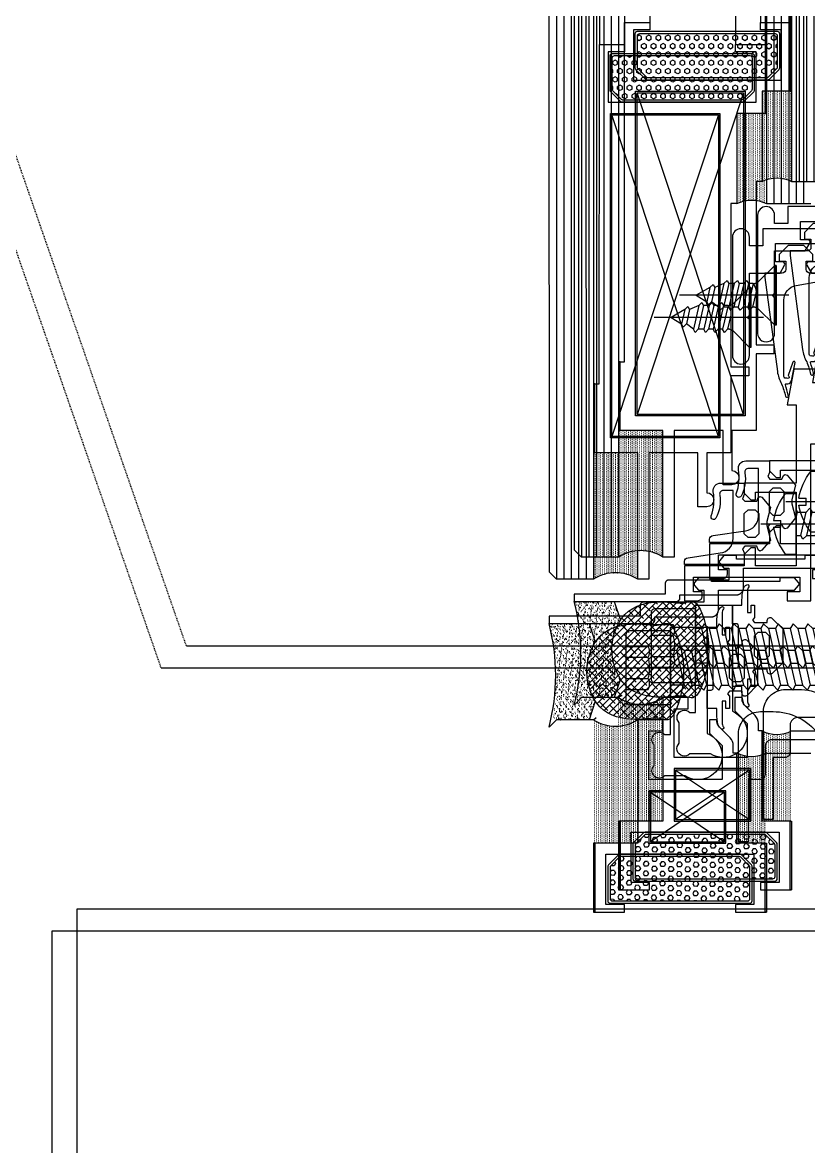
# Model space of a CAD drawing. Header units: inches. Extents: x 4821 to 127877, y 58012 to 433683.
# Drawn here: x 29445.7 to 29552, y 82296.8 to 82448.8 of the extents above; entities that cross this region are included whole.
import ezdxf

# ---------------------------------------------------------------- set-up
doc = ezdxf.new("R2010")
doc.units = ezdxf.units.IN
doc.header["$MEASUREMENT"] = 0
for name, pattern in [('$1$Center', [29.999999, 12, -6, 6, -6]), ('$1$DASHDOT', [25.4, 12.7, -6.35, 0, -6.35]), ('$1$DASHED', [19.05, 12.7, -6.35]), ('$1$DASHED2', [0.375, 0.25, -0.125])]:
    doc.linetypes.add(name, pattern=pattern)
for name, color, linetype in [('$1$A-HAT', 8, 'Continuous'), ('$1$ACC', 2, 'Continuous'), ('$1$BEAM', 2, 'Continuous'), ('A-FURN-FIXD', 10, 'Continuous'), ('A-WAL-CMU', 7, 'Continuous')]:
    doc.layers.add(name, color=color, linetype=linetype)

# ---------------------------------------------------------------- blocks, each defined once
blk = doc.blocks.new('$1$M6x25')
at = {"color": 71}
for p, q in [((0, 5), (-5.5, 5)), ((0, 5), (0, -5)), ((-6, 4.5), (-6, -4.5)), ((0.82, 2.34), (0, 2.34)), ((1.19, 3), (0.82, 2.34)), ((0.82, 2.34), (1.88, -2.34)), ((1.85, 2.34), (1.19, 3)), ((1.85, 2.34), (2.91, -2.34)), ((2.82, 2.34), (1.85, 2.34)), ((3.19, 3), (2.82, 2.34)), ((2.82, 2.34), (3.88, -2.34)), ((3.85, 2.34), (3.19, 3)), ((3.85, 2.34), (4.91, -2.34)), ((4.82, 2.34), (3.85, 2.34)), ((5.19, 3), (4.82, 2.34)), ((4.82, 2.34), (5.88, -2.34)), ((5.85, 2.34), (5.19, 3)), ((5.85, 2.34), (6.91, -2.34)), ((6.82, 2.34), (5.85, 2.34)), ((7.19, 3), (6.82, 2.34)), ((6.82, 2.34), (7.88, -2.34)), ((7.85, 2.34), (7.19, 3)), ((7.85, 2.34), (8.91, -2.34)), ((8.82, 2.34), (7.85, 2.34)), ((9.19, 3), (8.82, 2.34)), ((8.82, 2.34), (9.88, -2.34)), ((9.85, 2.34), (9.19, 3)), ((9.85, 2.34), (10.91, -2.34)), ((10.82, 2.34), (9.85, 2.34)), ((11.19, 3), (10.82, 2.34)), ((10.82, 2.34), (11.88, -2.34)), ((11.85, 2.34), (11.19, 3)), ((11.85, 2.34), (12.91, -2.34)), ((12.82, 2.34), (11.85, 2.34)), ((13.19, 3), (12.82, 2.34)), ((12.82, 2.34), (13.88, -2.34)), ((13.85, 2.34), (13.19, 3)), ((13.85, 2.34), (14.91, -2.34)), ((14.82, 2.34), (13.85, 2.34)), ((15.19, 3), (14.82, 2.34)), ((14.82, 2.34), (15.88, -2.34)), ((15.85, 2.34), (15.19, 3)), ((15.85, 2.34), (16.91, -2.34)), ((16.82, 2.34), (15.85, 2.34)), ((17.19, 3), (16.82, 2.34)), ((16.82, 2.34), (17.88, -2.34)), ((17.85, 2.34), (17.19, 3)), ((17.85, 2.34), (18.91, -2.34)), ((18.82, 2.34), (17.85, 2.34)), ((19.19, 3), (18.82, 2.34)), ((18.82, 2.34), (19.88, -2.34)), ((19.85, 2.34), (19.19, 3)), ((19.85, 2.34), (20.91, -2.34)), ((20.82, 2.34), (19.85, 2.34)), ((21.19, 3), (20.82, 2.34)), ((20.82, 2.34), (21.88, -2.34)), ((21.85, 2.34), (21.19, 3)), ((21.85, 2.34), (22.91, -2.34)), ((22.82, 2.34), (21.85, 2.34)), ((23.19, 3), (22.82, 2.34)), ((22.82, 2.34), (23.88, -2.34)), ((23.85, 2.34), (23.19, 3)), ((23.85, 2.34), (24.91, -2.34)), ((24.82, 2.34), (23.85, 2.34)), ((25, 2.66), (24.82, 2.34)), ((24.82, 2.34), (25, 1.56)), ((25, 2.66), (25, -2.34)), ((1.88, -2.34), (0, -2.34)), ((1.88, -2.34), (2.54, -3)), ((2.54, -3), (2.91, -2.34)), ((2.91, -2.34), (3.88, -2.34)), ((3.88, -2.34), (4.54, -3)), ((4.54, -3), (4.91, -2.34)), ((4.91, -2.34), (5.88, -2.34)), ((5.88, -2.34), (6.54, -3)), ((6.54, -3), (6.91, -2.34)), ((6.91, -2.34), (7.88, -2.34)), ((7.88, -2.34), (8.54, -3)), ((8.54, -3), (8.91, -2.34)), ((8.91, -2.34), (9.88, -2.34)), ((9.88, -2.34), (10.54, -3)), ((10.54, -3), (10.91, -2.34)), ((10.91, -2.34), (11.88, -2.34)), ((11.88, -2.34), (12.54, -3)), ((12.54, -3), (12.91, -2.34)), ((12.91, -2.34), (13.88, -2.34)), ((13.88, -2.34), (14.54, -3)), ((14.54, -3), (14.91, -2.34)), ((14.91, -2.34), (15.88, -2.34)), ((15.88, -2.34), (16.54, -3)), ((16.54, -3), (16.91, -2.34)), ((16.91, -2.34), (17.88, -2.34)), ((17.88, -2.34), (18.54, -3)), ((18.54, -3), (18.91, -2.34)), ((18.91, -2.34), (19.88, -2.34)), ((19.88, -2.34), (20.54, -3)), ((20.54, -3), (20.91, -2.34)), ((20.91, -2.34), (21.88, -2.34)), ((21.88, -2.34), (22.54, -3)), ((22.54, -3), (22.91, -2.34)), ((22.91, -2.34), (23.88, -2.34)), ((23.88, -2.34), (24.54, -3)), ((24.54, -3), (24.91, -2.34)), ((24.91, -2.34), (25, -2.34)), ((0, -5), (-5.5, -5))]:
    blk.add_line(p, q, dxfattribs=at)
at = {"color": 71, "linetype": '$1$DASHED', "ltscale": 100}
for p, q in [((-6, 2.89), (-3, 2.89)), ((-6, 1.44), (-3, 1.44)), ((-6, -1.44), (-3, -1.44)), ((-6, -2.89), (-3, -2.89))]:
    blk.add_line(p, q, dxfattribs=at)
at = {"color": 2, "linetype": '$1$Center', "ltscale": 10}
blk.add_line((-7.77, 0), (26.88, 0), dxfattribs=at)
at = {"color": 71}
for centre, start, end in [((-5.5, 4.5), 90, 180), ((-5.5, -4.5), 180, 270)]:
    blk.add_arc(centre, 0.5, start, end, dxfattribs=at)
at = {"color": 71, "linetype": '$1$DASHED', "ltscale": 100}
for centre, radius, start, end in [((-4.2, 2.17), 1.4, 329.0209, 30.9791), ((-8.11, 0), 5.31, 344.2222, 15.7778), ((-4.2, -2.17), 1.4, 329.0209, 30.9791)]:
    blk.add_arc(centre, radius, start, end, dxfattribs=at)
blk = doc.blocks.new('$1$butile2')
h = blk.add_hatch(color=11)
h.dxf.hatch_style = 1
h.paths.add_polyline_path([(9.3, 0.2), (0, 0.2), (0, 0), (9.3, 0)])
at = {"color": 11}
blk.add_lwpolyline([(9.3, 0.2), (0, 0.2), (0, 0), (9.3, 0)], close=True, dxfattribs=at)
blk = doc.blocks.new('$1$inner silicone')
h = blk.add_hatch()
h.set_pattern_fill('DOTS', scale=4)
h.paths.add_polyline_path([(12.2, 0), (12.2, -0.2), (12.2, -4), (0, -4, 0.23607), (0, 0)])
at = {"color": 7}
blk.add_line((12.2, -0.2), (12.2, 0), dxfattribs=at)
blk.add_arc((-4, -2), 4.47, 333.4347, 26.5653, dxfattribs=at)
blk = doc.blocks.new('$1$outer silicone')
h = blk.add_hatch()
h.set_pattern_fill('DOTS', scale=4)
h.paths.add_polyline_path([(16.7, 0), (16.7, -5.8), (16.7, -6), (0, -6, 0.293351), (0, 0)])
at = {"color": 7}
blk.add_line((16.7, -5.8), (16.7, -6), dxfattribs=at)
blk.add_arc((-4.67, -3), 5.55, 327.3018, 32.6982, dxfattribs=at)
blk = doc.blocks.new('$1$GTSY500502')
at = {"color": 151}
blk.add_lwpolyline([(-1.78, 2.38, -0.668179), (-2.07, 1.7), (-2.35, 1.7), (-2.35, 0), (-2.01, -0.29), (-1.68, 0), (0, 0), (0, -0.49), (-1, -0.49), (-1, -0.99), (1.91, -0.99, 0.15392), (2.48, -0.81, -0.807191), (2.77, -1.07, -0.191853), (2.18, -1.52, -0.072848), (0.68, -1.72), (0, -1.72), (0, -3), (-2.5, -3), (-2.5, -2.5, 0.414214), (-2.8, -2.2), (-8.2, -2.2, 0.414214), (-8.5, -2.5), (-8.5, -3), (-11, -3), (-11, -1.72), (-11.68, -1.72, -0.072848), (-13.18, -1.52, -0.191853), (-13.77, -1.07, -0.807191), (-13.48, -0.81, 0.15392), (-12.91, -0.99), (-10, -0.99), (-10, -0.49), (-11, -0.49), (-11, 0), (-9.32, 0), (-8.99, -0.29), (-8.65, 0), (-8.65, 1.7), (-8.93, 1.7, -0.668179), (-9.22, 2.38), (-7.8, 3.8), (-3.2, 3.8)], format="xyb", close=True, dxfattribs=at)
blk.add_lwpolyline([(-3.64, 0.49), (-4.13, 0), (-6.87, 0), (-7.36, 0.49), (-7.36, 1.47), (-6.87, 1.96), (-4.13, 1.96), (-3.64, 1.47)], close=True, dxfattribs=at)
blk = doc.blocks.new('$1$silicone2')
at = {"ltscale": 0.5}
h = blk.add_hatch(dxfattribs=at)
h.set_pattern_fill('ANSI38', color=21, scale=5.416667, style=0)
h.set_pattern_definition([(45, (28504.06546, 7659.8265), (-0.478770216, 0.478770216), []), (135, (28504.06546, 7659.8265), (-1.43631065, 0.478770216), [1.692708333, -1.015625])])
h.paths.add_polyline_path([(-12.41, 16.77), (-12.72, 16.52), (-12.91, 16.28), (-13.01, 16.04), (-13.03, 15.8), (-13, 15.57), (-12.95, 15.33), (-12.88, 15.09), (-12.82, 14.85), (-12.79, 14.61), (-12.79, 14.35), (-12.8, 14.07), (-12.83, 13.76), (-12.87, 13.43), (-12.9, 13.05), (-12.93, 12.63), (-12.95, 12.15), (-12.95, 11.61), (-12.92, 11.03), (-12.86, 10.41), (-12.75, 9.78), (-12.59, 9.14), (-12.37, 8.52), (-12.07, 7.92), (-11.7, 7.36), (-11.24, 6.85), (-10.71, 6.41), (-10.11, 6.02), (-9.45, 5.7), (-8.75, 5.45), (-8.02, 5.26), (-7.27, 5.15), (-6.5, 5.11), (-5.73, 5.15), (-4.98, 5.26), (-4.25, 5.45), (-3.55, 5.7), (-2.89, 6.02), (-2.29, 6.41), (-1.76, 6.85), (-1.3, 7.36), (-0.93, 7.92), (-0.63, 8.52), (-0.41, 9.14), (-0.25, 9.78), (-0.14, 10.41), (-0.08, 11.03), (-0.05, 11.61), (-0.05, 12.15), (-0.07, 12.63), (-0.1, 13.05), (-0.13, 13.43), (-0.17, 13.76), (-0.2, 14.07), (-0.21, 14.35), (-0.21, 14.61), (-0.18, 14.85), (-0.12, 15.09), (-0.05, 15.33), (0, 15.57), (0.03, 15.8), (0.01, 16.04), (-0.09, 16.28), (-0.28, 16.52), (-0.59, 16.77), (-1.03, 17.02), (-1.59, 17.28), (-2.25, 17.52), (-3, 17.73), (-3.81, 17.92), (-4.68, 18.07), (-5.58, 18.16), (-6.5, 18.19), (-7.42, 18.16), (-8.32, 18.07), (-9.19, 17.92), (-10, 17.73), (-10.75, 17.52), (-11.41, 17.28), (-11.97, 17.02)])
h = blk.add_hatch()
h.set_pattern_fill('AR-SAND', color=11, scale=0.325)
h.set_pattern_definition([(37.5, (28504.06546, 7705.84134), (-0.020472841, 0.626217725), [0, -0.494, 0, -0.5525, 0, -0.528125]), (7.5, (28504.0655, 7705.8413), (0.57517743, 0.917197471), [0, -0.2665, 0, -0.44525, 0, -0.170625]), (327.5, (28503.6657, 7705.84134), (1.012096105, 0.001839192), [0, -0.1625, 0, -0.585, 0, -0.76375]), (317.5, (28503.6657, 7705.8413), (0.976991146, 0.285244559), [0, -0.08125, 0, -0.3835, 0, -0.43875])])
edge = h.paths.add_edge_path()
edge.add_arc((-7.69, -32.01), 32.92, 88.3807, 99.2846)
edge.add_line((-13, 0.48), (-13, 5.42))
edge.add_line((-13, 5.42), (-10.47, 6.26))
edge.add_line((-10.47, 6.26), (-10.11, 6.02))
edge.add_line((-10.11, 6.02), (-9.45, 5.7))
edge.add_line((-9.45, 5.7), (-8.75, 5.45))
edge.add_line((-8.75, 5.45), (-8.02, 5.26))
edge.add_line((-8.02, 5.26), (-7.27, 5.15))
edge.add_line((-7.27, 5.15), (-6.5, 5.11))
edge.add_line((-6.5, 5.11), (-5.73, 5.15))
edge.add_line((-5.73, 5.15), (-4.98, 5.26))
edge.add_line((-4.98, 5.26), (-4.25, 5.45))
edge.add_line((-4.25, 5.45), (-3.55, 5.7))
edge.add_line((-3.55, 5.7), (-2.89, 6.02))
edge.add_line((-2.89, 6.02), (-2.53, 6.26))
edge.add_line((-2.53, 6.26), (0, 5.42))
edge.add_line((0, 5.42), (0, 0))
edge.add_arc((-6.5, -23.05), 23.95, 74.2533, 90.6193)
at = {"color": 21, "ltscale": 0.5}
blk.add_lwpolyline([(-12.41, 16.77), (-12.72, 16.52), (-12.91, 16.28), (-13.01, 16.04), (-13.03, 15.8), (-13, 15.57), (-12.95, 15.33), (-12.88, 15.09), (-12.82, 14.85), (-12.79, 14.61), (-12.79, 14.35), (-12.8, 14.07), (-12.83, 13.76), (-12.87, 13.43), (-12.9, 13.05), (-12.93, 12.63), (-12.95, 12.15), (-12.95, 11.61), (-12.92, 11.03), (-12.86, 10.41), (-12.75, 9.78), (-12.59, 9.14), (-12.37, 8.52), (-12.07, 7.92), (-11.7, 7.36), (-11.24, 6.85), (-10.71, 6.41), (-10.11, 6.02), (-9.45, 5.7), (-8.75, 5.45), (-8.02, 5.26), (-7.27, 5.15), (-6.5, 5.11), (-5.73, 5.15), (-4.98, 5.26), (-4.25, 5.45), (-3.55, 5.7), (-2.89, 6.02), (-2.29, 6.41), (-1.76, 6.85), (-1.3, 7.36), (-0.93, 7.92), (-0.63, 8.52), (-0.41, 9.14), (-0.25, 9.78), (-0.14, 10.41), (-0.08, 11.03), (-0.05, 11.61), (-0.05, 12.15), (-0.07, 12.63), (-0.1, 13.05), (-0.13, 13.43), (-0.17, 13.76), (-0.2, 14.07), (-0.21, 14.35), (-0.21, 14.61), (-0.18, 14.85), (-0.12, 15.09), (-0.05, 15.33), (0, 15.57), (0.03, 15.8), (0.01, 16.04), (-0.09, 16.28), (-0.28, 16.52), (-0.59, 16.77), (-1.03, 17.02), (-1.59, 17.28), (-2.25, 17.52), (-3, 17.73), (-3.81, 17.92), (-4.68, 18.07), (-5.58, 18.16), (-6.5, 18.19), (-7.42, 18.16), (-8.32, 18.07), (-9.19, 17.92), (-10, 17.73), (-10.75, 17.52), (-11.41, 17.28), (-11.97, 17.02)], close=True, dxfattribs=at)
blk.add_lwpolyline([(-10.47, 6.26), (-13, 5.42), (-13, 1), (-14, 0, -0.12901), (0, 0), (0, 5.42), (-2.53, 6.26)], format="xyb", dxfattribs=at)
blk = doc.blocks.new('$1$Flat head screw 4.2x9mm')
at = {"color": 2}
blk.add_line((0, 1.7), (0, -13.07), dxfattribs=at)
at = {"color": 71}
for p, q in [((-4.05, 0), (-4.05, -0.19)), ((4.05, 0), (-4.05, 0)), ((4.05, 0), (4.05, -0.19)), ((4.05, -0.19), (-4.05, -0.19)), ((-4.05, -0.19), (-1.78, -2.47)), ((4.05, -0.19), (1.78, -2.47)), ((0.29, -2.74), (-1.6, -3.17)), ((-1.6, -2.89), (-1.6, -3.17)), ((1.6, -3.1), (1.19, -2.88)), ((1.6, -3.1), (1.6, -2.89)), ((-1.6, -3.17), (-2.02, -3.59)), ((-2.02, -3.59), (-1.6, -3.83)), ((-1.6, -4.45), (-2.02, -4.87)), ((1.6, -3.1), (-1.6, -3.83)), ((1.6, -3.73), (-1.6, -4.45)), ((-1.6, -3.83), (-1.6, -4.45)), ((1.6, -4.38), (-1.6, -5.11)), ((1.6, -3.1), (1.6, -3.73)), ((2.02, -3.96), (1.6, -3.73)), ((1.6, -4.38), (2.02, -3.96)), ((1.6, -4.38), (1.6, -5.01)), ((-2.02, -4.87), (-1.6, -5.11)), ((-1.6, -5.73), (-2.02, -6.15)), ((1.6, -5.01), (-1.6, -5.73)), ((-1.6, -5.11), (-1.6, -5.73)), ((1.6, -5.66), (-1.6, -6.39)), ((2.02, -5.24), (1.6, -5.01)), ((1.6, -5.66), (2.02, -5.24)), ((1.6, -5.66), (1.6, -6.4)), ((-2.02, -6.15), (-1.6, -6.39)), ((-1.6, -7.12), (-2.02, -7.55)), ((-2.02, -7.55), (-1.6, -7.78)), ((-1.6, -6.39), (-1.6, -7.12)), ((1.6, -6.4), (-1.6, -7.12)), ((1.6, -7.05), (-1.6, -7.78)), ((1.6, -7.05), (1.06, -8.29)), ((2.02, -6.63), (1.6, -6.4)), ((1.6, -7.05), (2.02, -6.63)), ((-1.6, -7.78), (-0.88, -8.73)), ((-0.88, -8.73), (-1.3, -9.15)), ((1.06, -8.29), (-0.88, -8.73)), ((1.06, -8.95), (-0.88, -9.38)), ((1.06, -8.95), (0, -10.79)), ((1.48, -8.52), (1.06, -8.29)), ((1.06, -8.95), (1.48, -8.52)), ((-1.3, -9.15), (-0.88, -9.38)), ((0, -10.79), (-0.88, -9.38))]:
    blk.add_line(p, q, dxfattribs=at)
for centre, radius, start, end in [((-2.2, -2.89), 0.6, 0, 45), ((0.57, -3.99), 1.28, 60.7936, 102.7393), ((2.2, -2.89), 0.6, 135, 180)]:
    blk.add_arc(centre, radius, start, end, dxfattribs=at)
blk = doc.blocks.new('$1$latsg')
at = {"color": 16}
blk.add_line((0, -4.63), (0, -4.63), dxfattribs=at)
at = {"color": 151}
blk.add_lwpolyline([(0, -2.33, -0.414214), (-0.5, -2.83), (-1.6, -2.83), (-1.6, -2.05, 0.414214), (-1.7, -1.95), (-2.49, -1.95), (-3.73, -3.14), (-3.73, -5.28), (-2.49, -6.47), (-1.7, -6.47, 0.414214), (-1.6, -6.37), (-1.6, -5.59), (-0.5, -5.59, -0.414214), (0, -6.09), (0, -8.42), (0.49, -8.42, 0.033024), (0.62, -8.41), (13.31, -6.73, 0.089231), (14.99, -6.16, -0.031349), (16.66, -5.63, 1.042186), (16.52, -5.25, 0.003956), (15.1, -5.64, -0.540004), (14.96, -5.55), (14.96, -5.32, 0.357511), (14.56, -4.83), (12.11, -4.34, 0.933108), (12.03, -4.63), (13.86, -5.26, -1.216572), (14.2, -5.46, -0.554991), (13.97, -5.84), (3.65, -5.84, -0.36397), (1.68, -4.19), (1.02, -0.41, 0.36397), (0.52, 0), (0, 0)], format="xyb", close=True, dxfattribs=at)
blk = doc.blocks.new('$1$RHS4.2x32')
at = {"layer": 'A-FURN-FIXD'}
for p, q in [((1.42, 4.1), (0, 4.1)), ((0, -4.1), (0, 4.1)), ((-29.98, 1.61), (-30.26, 1.09)), ((-29.45, 1.09), (-29.98, 1.61)), ((-28.23, 1.58), (-29.45, 1.09)), ((-27.85, 2.1), (-28.13, 1.58)), ((-27.42, -1.58), (-28.13, 1.58)), ((-27.33, 1.58), (-27.85, 2.1)), ((-26.14, 1.58), (-27.33, 1.58)), ((-26.61, -1.58), (-27.33, 1.58)), ((-25.85, 2.1), (-26.14, 1.58)), ((-25.42, -1.58), (-26.14, 1.58)), ((-25.33, 1.58), (-25.85, 2.1)), ((-24.61, -1.58), (-25.33, 1.58)), ((-24.14, 1.58), (-25.33, 1.58)), ((-23.85, 2.1), (-24.14, 1.58)), ((-23.43, -1.58), (-24.14, 1.58)), ((-23.33, 1.58), (-23.85, 2.1)), ((-22.62, -1.58), (-23.33, 1.58)), ((-22.14, 1.58), (-23.33, 1.58)), ((-21.86, 2.1), (-22.14, 1.58)), ((-21.43, -1.58), (-22.14, 1.58)), ((-21.33, 1.58), (-21.86, 2.1)), ((-20.62, -1.58), (-21.33, 1.58)), ((-20.15, 1.58), (-21.33, 1.58)), ((-19.86, 2.1), (-20.15, 1.58)), ((-19.43, -1.58), (-20.15, 1.58)), ((-19.86, 2.1), (-19.34, 1.58)), ((-18.62, -1.58), (-19.34, 1.58)), ((-18.15, 1.58), (-19.34, 1.58)), ((-17.86, 2.1), (-18.15, 1.58)), ((-17.43, -1.58), (-18.15, 1.58)), ((-17.34, 1.58), (-17.86, 2.1)), ((-16.63, -1.58), (-17.34, 1.58)), ((-16.15, 1.58), (-17.34, 1.58)), ((-15.86, 2.1), (-16.15, 1.58)), ((-15.44, -1.58), (-16.15, 1.58)), ((-15.34, 1.58), (-15.86, 2.1)), ((-14.63, -1.58), (-15.34, 1.58)), ((-14.15, 1.58), (-15.34, 1.58)), ((-13.87, 2.1), (-14.15, 1.58)), ((-13.44, -1.58), (-14.15, 1.58)), ((-13.44, -1.58), (-14.15, 1.58)), ((-13.34, 1.58), (-13.87, 2.1)), ((-12.63, -1.58), (-13.34, 1.58)), ((-12.16, 1.58), (-13.34, 1.58)), ((-11.87, 2.1), (-12.16, 1.58)), ((-11.44, -1.58), (-12.16, 1.58)), ((-11.35, 1.58), (-11.87, 2.1)), ((-10.63, -1.58), (-11.35, 1.58)), ((-10.16, 1.58), (-11.35, 1.58)), ((-9.87, 2.1), (-10.16, 1.58)), ((-9.45, -1.58), (-10.16, 1.58)), ((-9.35, 1.58), (-9.87, 2.1)), ((-8.64, -1.58), (-9.35, 1.58)), ((-8.16, 1.58), (-9.35, 1.58)), ((-7.88, 2.1), (-8.16, 1.58)), ((-7.45, -1.58), (-8.16, 1.58)), ((-7.35, 1.58), (-7.88, 2.1)), ((-6.64, -1.58), (-7.35, 1.58)), ((-6.17, 1.58), (-7.35, 1.58)), ((-5.88, 2.1), (-6.17, 1.58)), ((-5.45, -1.58), (-6.17, 1.58)), ((-5.36, 1.58), (-5.88, 2.1)), ((-4.64, -1.58), (-5.36, 1.58)), ((-4.17, 1.58), (-5.36, 1.58)), ((-3.88, 2.1), (-4.17, 1.58)), ((-3.45, -1.58), (-4.17, 1.58)), ((-3.45, -1.58), (-4.17, 1.58)), ((-3.36, 1.58), (-3.88, 2.1)), ((-2.64, -1.58), (-3.36, 1.58)), ((-2.17, 1.58), (-3.36, 1.58)), ((-1.88, 2.1), (-2.17, 1.58)), ((-1.46, -1.58), (-2.17, 1.58)), ((-1.36, 1.58), (-1.88, 2.1)), ((-0.65, -1.58), (-1.36, 1.58)), ((-0.17, 1.58), (-1.36, 1.58)), ((0, 1.89), (-0.17, 1.58)), ((0, 0.81), (-0.17, 1.58)), ((-32, 0), (-30.26, 1.09)), ((-29.72, -1.3), (-32, 0)), ((-29.72, -1.3), (-30.26, 1.09)), ((-28.91, -1.3), (-29.45, 1.09)), ((3.05, 0.46), (2.04, 0.46)), ((2.04, -0.46), (2.04, 0.46)), ((-29.72, -1.3), (-29.2, -1.82)), ((-29.2, -1.82), (-28.91, -1.3)), ((-27.42, -1.58), (-28.91, -1.3)), ((3.05, -0.46), (2.04, -0.46)), ((-27.42, -1.58), (-26.9, -2.1)), ((-26.9, -2.1), (-26.61, -1.58)), ((-25.42, -1.58), (-26.61, -1.58)), ((-25.42, -1.58), (-24.9, -2.1)), ((-24.9, -2.1), (-24.61, -1.58)), ((-23.43, -1.58), (-24.61, -1.58)), ((-23.43, -1.58), (-22.9, -2.1)), ((-22.9, -2.1), (-22.62, -1.58)), ((-21.43, -1.58), (-22.62, -1.58)), ((-21.43, -1.58), (-20.91, -2.1)), ((-20.91, -2.1), (-20.62, -1.58)), ((-19.43, -1.58), (-20.62, -1.58)), ((-19.43, -1.58), (-18.91, -2.1)), ((-18.91, -2.1), (-18.62, -1.58)), ((-17.43, -1.58), (-18.62, -1.58)), ((-17.43, -1.58), (-16.91, -2.1)), ((-16.91, -2.1), (-16.63, -1.58)), ((-15.44, -1.58), (-16.63, -1.58)), ((-15.44, -1.58), (-14.91, -2.1)), ((-14.91, -2.1), (-14.63, -1.58)), ((-13.44, -1.58), (-14.63, -1.58)), ((-13.44, -1.58), (-12.92, -2.1)), ((-12.92, -2.1), (-12.63, -1.58)), ((-11.44, -1.58), (-12.63, -1.58)), ((-11.44, -1.58), (-10.92, -2.1)), ((-10.92, -2.1), (-10.63, -1.58)), ((-9.45, -1.58), (-10.63, -1.58)), ((-9.45, -1.58), (-8.92, -2.1)), ((-8.92, -2.1), (-8.64, -1.58)), ((-7.45, -1.58), (-8.64, -1.58)), ((-7.45, -1.58), (-6.93, -2.1)), ((-6.93, -2.1), (-6.64, -1.58)), ((-5.45, -1.58), (-6.64, -1.58)), ((-5.45, -1.58), (-4.93, -2.1)), ((-4.93, -2.1), (-4.64, -1.58)), ((-3.45, -1.58), (-4.64, -1.58)), ((-3.45, -1.58), (-2.93, -2.1)), ((-2.93, -2.1), (-2.64, -1.58)), ((-1.46, -1.58), (-2.64, -1.58)), ((-1.46, -1.58), (-0.93, -2.1)), ((-0.93, -2.1), (-0.65, -1.58)), ((0, -1.58), (-0.65, -1.58)), ((1.42, -4.1), (0, -4.1))]:
    blk.add_line(p, q, dxfattribs=at)
at = {"layer": 'A-FURN-FIXD', "linetype": '$1$DASHDOT'}
blk.add_line((4.78, 0), (-34, 0), dxfattribs=at)
at = {"layer": 'A-FURN-FIXD'}
for centre, start, end in [((-5.01, -0.91), 9.6294, 37.9057), ((-5.01, 0.91), 322.0943, 350.3706)]:
    blk.add_arc(centre, 8.15, start, end, dxfattribs=at)
blk = doc.blocks.new('FIRST SLAB EDGE')
at = {"extrusion": (-5.69003e-07, 1.56101e-06, 1)}
h = blk.add_hatch(dxfattribs=at)
h.set_pattern_fill('HEX', color=140, scale=3, angle=89.9998)
h.set_pattern_definition([(89.99978104, (645689.60676, -1331315.18946), (-0.64951905283, 2.4822e-06), [0.375, -0.75]), (209.99978104, (645689.60676, -1331315.18946), (0.3247573768, -0.5625012411), [0.375, -0.75]), (149.99978104, (645689.60676, -1331314.81446), (-0.32476167605, -0.5624987589), [0.375, -0.75])])
edge = h.paths.add_edge_path()
edge.add_line((1142612.35, -1728395.35), (1142612.34, -1728399.6))
edge.add_arc((1142612.04, -1728399.6), 0.3, 1034.9998, 1079.9998, ccw=False)
edge.add_line((1142612.26, -1728399.81), (1142611.11, -1728400.96))
edge.add_arc((1142610.9, -1728400.75), 0.3, 989.9998, 1034.9998, ccw=False)
edge.add_line((1142610.9, -1728401.05), (1142594.89, -1728401.05))
edge.add_arc((1142594.89, -1728400.75), 0.3, 944.9998, 989.9998, ccw=False)
edge.add_line((1142594.68, -1728400.96), (1142593.53, -1728399.81))
edge.add_arc((1142593.74, -1728399.6), 0.3, 899.9998, 944.9998, ccw=False)
edge.add_line((1142593.44, -1728399.6), (1142593.45, -1728395.35))
edge.add_arc((1142593.75, -1728395.35), 0.3, 809.9998, 899.9998, ccw=False)
edge.add_line((1142593.75, -1728395.05), (1142612.05, -1728395.05))
edge.add_arc((1142612.05, -1728395.35), 0.3, 1079.9998, 1169.9998, ccw=False)
h = blk.add_hatch(dxfattribs=at)
h.set_pattern_fill('DOTS', scale=4, angle=89.9998)
h.set_pattern_definition([(89.99978104, (643348.45462, -1337671.06362), (-0.2499995223, 0.12500095539), [0, -0.25])])
h.paths.add_polyline_path([(1142596.89, -1728448.75), (1142596.89, -1728465.85, 0.293351), (1142590.89, -1728465.85), (1142590.89, -1728448.75), (1142591.09, -1728448.75)])
h = blk.add_hatch(dxfattribs=at)
h.set_pattern_fill('HEX', color=140, scale=3, angle=179.0162)
h.set_pattern_definition([(179.01620899, (635272.17644, -1336634.0815), (-0.011151949, -0.6494233088), [0.375, -0.75]), (299.01620899, (635272.17644, -1336634.0815), (0.56799305774, 0.3150537833), [0.375, -0.75]), (239.01620899, (635271.8015, -1336634.07505), (0.55684110875, -0.3343695255), [0.375, -0.75])])
edge = h.paths.add_edge_path()
edge.add_line((1142612.04, -1728509.05), (1142612.04, -1728504.8))
edge.add_arc((1142611.74, -1728504.8), 0.3, 359.9998, 404.9998)
edge.add_line((1142611.96, -1728504.59), (1142610.81, -1728503.44))
edge.add_arc((1142610.6, -1728503.65), 0.3, 404.9998, 449.9998)
edge.add_line((1142610.6, -1728503.35), (1142594.59, -1728503.35))
edge.add_arc((1142594.59, -1728503.65), 0.3, 449.9998, 494.9998)
edge.add_line((1142594.38, -1728503.44), (1142593.23, -1728504.59))
edge.add_arc((1142593.44, -1728504.8), 0.3, 494.9998, 539.9998)
edge.add_line((1142593.14, -1728504.8), (1142593.14, -1728509.05))
edge.add_arc((1142593.44, -1728509.05), 0.3, 539.9998, 629.9998)
edge.add_line((1142593.44, -1728509.35), (1142611.74, -1728509.35))
edge.add_arc((1142611.74, -1728509.05), 0.3, 269.9998, 359.9998)
at = {"layer": '$1$A-HAT', "linetype": '$1$DASHED2', "ltscale": 0.5, "extrusion": (-5.69003e-07, 1.56101e-06, 1), "elevation": -3.68}
blk.add_lwpolyline([(1142532.46, -1728477.85), (1142367.25, -1728002.24), (1142532.42, -1727670.55)], dxfattribs=at)
at = {"layer": '$1$ACC', "color": 101, "extrusion": (-5.69003e-07, 1.56101e-06, 1), "elevation": -3.35}
for points in [[(1142612.34, -1728394.75, -0.414214), (1142612.64, -1728395.05), (1142612.64, -1728399.72, -0.198912), (1142612.56, -1728399.94), (1142611.23, -1728401.26, -0.198912), (1142611.02, -1728401.35), (1142594.77, -1728401.35, -0.198912), (1142594.56, -1728401.26), (1142593.23, -1728399.94, -0.198912), (1142593.14, -1728399.72), (1142593.14, -1728395.05, -0.414214), (1142593.44, -1728394.75)], [(1142612.34, -1728395.35), (1142612.34, -1728399.6, -0.198912), (1142612.26, -1728399.81), (1142611.11, -1728400.96, -0.198912), (1142610.9, -1728401.05), (1142594.89, -1728401.05, -0.198912), (1142594.68, -1728400.96), (1142593.53, -1728399.81, -0.198912), (1142593.44, -1728399.6), (1142593.44, -1728395.35, -0.414214), (1142593.75, -1728395.05), (1142612.05, -1728395.05, -0.414214)], [(1142612.04, -1728509.65, 0.414214), (1142612.34, -1728509.35), (1142612.34, -1728504.67, 0.198912), (1142612.26, -1728504.46), (1142610.93, -1728503.14, 0.198912), (1142610.72, -1728503.05), (1142594.47, -1728503.05, 0.198912), (1142594.26, -1728503.14), (1142592.93, -1728504.46, 0.198912), (1142592.84, -1728504.67), (1142592.84, -1728509.35, 0.414214), (1142593.14, -1728509.65)], [(1142612.04, -1728509.05), (1142612.04, -1728504.8, 0.198912), (1142611.96, -1728504.59), (1142610.81, -1728503.44, 0.198912), (1142610.6, -1728503.35), (1142594.59, -1728503.35, 0.198912), (1142594.38, -1728503.44), (1142593.23, -1728504.59, 0.198912), (1142593.14, -1728504.8), (1142593.14, -1728509.05, 0.414214), (1142593.44, -1728509.35), (1142611.74, -1728509.35, 0.414214)]]:
    blk.add_lwpolyline(points, format="xyb", close=True, dxfattribs=at)
at = {"color": 165, "linetype": 'Continuous', "extrusion": (-5.69003e-07, 1.56101e-06, 1)}
for p, q in [((1142584.85, -1727683.55, 0), (1142584.89, -1728464.85, 0)), ((1142585.85, -1727682.55, 0), (1142585.89, -1728465.85, 0)), ((1142586.85, -1727682.55, 0), (1142586.89, -1728465.85, 0)), ((1142587.85, -1727682.55, 0), (1142587.89, -1728465.85, 0)), ((1142588.85, -1727682.55, 0), (1142588.89, -1728465.85, 0)), ((1142589.85, -1727682.55, 0), (1142589.89, -1728465.85, 0)), ((1142590.85, -1727682.55, 0), (1142590.89, -1728465.85, 0)), ((1142614.25, -1727733.35, 0), (1142614.29, -1728415.05, 0)), ((1142615.25, -1727733.35, 0), (1142615.29, -1728415.05, 0)), ((1142616.25, -1727733.35, 0), (1142616.29, -1728415.05, 0)), ((1142617.25, -1727733.35, 0), (1142617.29, -1728415.05, 0)), ((1142618.25, -1727733.35, 0), (1142618.29, -1728415.05, 0)), ((1142619.25, -1727733.35, 0), (1142619.29, -1728415.05, 0)), ((1142614.29, -1728415.05, 0), (1142620.29, -1728415.05, 0)), ((1142585.89, -1728465.85, 0), (1142584.89, -1728464.85, 0)), ((1142590.89, -1728465.85, 0), (1142585.89, -1728465.85, 0)), ((1142585.89, -1728484.85, 0), (1142584.89, -1728485.85, 0)), ((1142590.89, -1728484.85, 0), (1142585.89, -1728484.85, 0)), ((1142590.89, -1728484.85, 0), (1142585.89, -1728484.85, 0)), ((1142614.29, -1728489.35, 0), (1142620.29, -1728489.35, 0))]:
    blk.add_line(p, q, dxfattribs=at)
at = {"color": 31, "extrusion": (-5.69003e-07, 1.56101e-06, 1)}
for p, q in [((1142591.65, -1727754.85, 0), (1142591.7, -1728393.55, 0)), ((1142595.05, -1727754.85, 0), (1142595.1, -1728393.55, 0)), ((1142610.05, -1727754.85, 0), (1142610.1, -1728393.55, 0)), ((1142614.05, -1727754.85, 0), (1142614.09, -1728393.55, 0))]:
    blk.add_line(p, q, dxfattribs=at)
at = {"color": 16, "linetype": 'Continuous', "extrusion": (-5.69003e-07, 1.56101e-06, 1)}
for p, q in [((1142614.29, -1728393.55, 0), (1142614.29, -1728402.85, 0)), ((1142614.09, -1728510.85, 0), (1142614.29, -1728510.85, 0))]:
    blk.add_line(p, q, dxfattribs=at)
at = {"color": 52, "extrusion": (-5.69003e-07, 1.56101e-06, 1)}
for p, q in [((1142607.79, -1728403.05, 0), (1142593.39, -1728446.55, 0)), ((1142607.79, -1728446.55, 0), (1142593.39, -1728403.05, 0)), ((1142608.59, -1728494.65, 0), (1142598.59, -1728501.35, 0)), ((1142598.59, -1728494.65, 0), (1142608.59, -1728501.35, 0))]:
    blk.add_line(p, q, dxfattribs=at)
at = {"color": 81, "linetype": '$1$Center', "ltscale": 25, "extrusion": (-5.69003e-07, 1.56101e-06, 1)}
blk.add_line((1142532.46, -1728477.85, 0), (1142786.76, -1728477.85, 0), dxfattribs=at)
at = {"color": 7, "extrusion": (-5.69003e-07, 1.56101e-06, 1)}
blk.add_line((1142590.89, -1728484.85, 0), (1142591.25, -1728484.53, 0), dxfattribs=at)
blk.add_line((1142590.89, -1728484.85, 0), (1142591.25, -1728484.53, 0), dxfattribs=at)
at = {"color": 16, "linetype": 'Continuous', "extrusion": (-5.69003e-07, 1.56101e-06, 1), "elevation": -3.35}
blk.add_lwpolyline([(1142614.09, -1728402.85), (1142610.29, -1728402.85), (1142610.29, -1728415.05), (1142609.49, -1728415.05), (1142609.49, -1728437.15), (1142611.89, -1728437.15), (1142611.89, -1728438.35), (1142609.49, -1728438.35), (1142609.49, -1728448.75), (1142606.22, -1728448.75), (1142606.22, -1728454.16, -1), (1142606.22, -1728456.06), (1142605.02, -1728456.06), (1142605.02, -1728448.75), (1142598.39, -1728448.75), (1142598.39, -1728465.85), (1142596.89, -1728465.85), (1142596.89, -1728448.75), (1142591.09, -1728448.75), (1142591.09, -1728439.45), (1142591.69, -1728439.45), (1142591.7, -1728393.55), (1142595.1, -1728393.55), (1142595.1, -1728394.55), (1142592.89, -1728394.55), (1142592.89, -1728401.35), (1142612.89, -1728401.35), (1142612.89, -1728394.55), (1142610.1, -1728394.55), (1142610.1, -1728393.55), (1142614.09, -1728393.55)], format="xyb", dxfattribs=at)
at = {"color": 16, "extrusion": (-5.69003e-07, 1.56101e-06, 1), "elevation": -3.35}
blk.add_lwpolyline([(1142609.69, -1728435.6, 1), (1142611.99, -1728435.6), (1142611.99, -1728430.75), (1142611.69, -1728430.45), (1142611.99, -1728430.15), (1142611.99, -1728424.45), (1142616.13, -1728424.45), (1142616.74, -1728423.4, 0.57735), (1142616.48, -1728422.95), (1142615.49, -1728422.95), (1142615.49, -1728420.45), (1142620.99, -1728420.45), (1142620.99, -1728422.95), (1142620.01, -1728422.95, 0.57735), (1142619.75, -1728423.4), (1142620.36, -1728424.45), (1142622.49, -1728424.45), (1142622.49, -1728420.45), (1142638.49, -1728420.45), (1142638.79, -1728420.15), (1142639.09, -1728420.45), (1142652.29, -1728420.45), (1142652.29, -1728421.85), (1142655.88, -1728421.85), (1142656.28, -1728420.75, 0.520567), (1142655.99, -1728420.35), (1142653.79, -1728420.35), (1142653.79, -1728417.35), (1142663.49, -1728417.35), (1142663.79, -1728417.05), (1142664.09, -1728417.35), (1142673.79, -1728417.35), (1142673.79, -1728420.35), (1142671.59, -1728420.35, 0.520567), (1142671.31, -1728420.75), (1142671.71, -1728421.85), (1142682.19, -1728421.85), (1142682.19, -1728410.85), (1142689.29, -1728410.85), (1142689.29, -1728400.05), (1142629.29, -1728400.05), (1142629.29, -1728400.05), (1142629.29, -1728401.4), (1142630.19, -1728402.3), (1142630.79, -1728402.3), (1142630.79, -1728401.3), (1142633.79, -1728401.3), (1142633.79, -1728405.25), (1142634.09, -1728405.55), (1142633.79, -1728405.85), (1142633.79, -1728409.8), (1142630.79, -1728409.8), (1142630.79, -1728408.8), (1142630.19, -1728408.8), (1142629.29, -1728409.7), (1142629.29, -1728418.45), (1142613.79, -1728418.45), (1142613.79, -1728420.75), (1142611.99, -1728420.75), (1142611.99, -1728419.6, 1), (1142609.69, -1728419.6)], format="xyb", close=True, dxfattribs=at)
at = {"color": 16, "linetype": 'Continuous', "extrusion": (-5.69003e-07, 1.56101e-06, 1), "elevation": -3.35}
for points in [[(1142607.99, -1728446.75), (1142593.19, -1728446.75), (1142593.19, -1728402.85), (1142607.99, -1728402.85)], [(1142608.79, -1728501.55), (1142608.79, -1728494.45), (1142598.39, -1728494.45), (1142598.39, -1728501.55)]]:
    blk.add_lwpolyline(points, close=True, dxfattribs=at)
at = {"color": 52, "extrusion": (-5.69003e-07, 1.56101e-06, 1), "elevation": -3.35}
for points in [[(1142607.79, -1728446.55), (1142593.39, -1728446.55), (1142593.39, -1728403.05), (1142607.79, -1728403.05)], [(1142608.59, -1728501.35), (1142608.59, -1728494.65), (1142598.59, -1728494.65), (1142598.59, -1728501.35)]]:
    blk.add_lwpolyline(points, close=True, dxfattribs=at)
at = {"color": 16, "extrusion": (-5.69003e-07, 1.56101e-06, 1), "elevation": -3.35}
blk.add_lwpolyline([(1142683.49, -1728447.55), (1142683.49, -1728447.55, 0.414214), (1142683.99, -1728447.05), (1142683.99, -1728446.55), (1142682.79, -1728446.55), (1142682.79, -1728444.05), (1142687.79, -1728444.05), (1142687.79, -1728446.55), (1142686.59, -1728446.55), (1142686.59, -1728447.05, 0.414214), (1142687.09, -1728447.55), (1142689.29, -1728447.55), (1142689.29, -1728415.85), (1142685.69, -1728415.85), (1142685.69, -1728417.55, 0.414214), (1142686.19, -1728418.05), (1142686.69, -1728418.05), (1142686.69, -1728416.85), (1142688.29, -1728416.85), (1142688.29, -1728421.85), (1142686.69, -1728421.85), (1142686.69, -1728420.65), (1142686.19, -1728420.65, 0.414214), (1142685.69, -1728421.15), (1142685.69, -1728425.25), (1142686.59, -1728425.25), (1142686.59, -1728423.75), (1142687.79, -1728423.75), (1142687.79, -1728436.45), (1142686.59, -1728436.45), (1142686.59, -1728434.95), (1142685.69, -1728434.95), (1142685.69, -1728436.45), (1142672.59, -1728436.45), (1142672.29, -1728436.75), (1142671.99, -1728436.45), (1142661.09, -1728436.45), (1142660.79, -1728436.75), (1142660.49, -1728436.45), (1142651.79, -1728436.45), (1142651.79, -1728433.45), (1142650.29, -1728433.45), (1142650.29, -1728437.45), (1142639.09, -1728437.45), (1142638.79, -1728437.75), (1142638.49, -1728437.45), (1142617.98, -1728437.45), (1142617.1, -1728442.26), (1142618.29, -1728442.26), (1142618.29, -1728452.85), (1142611.29, -1728452.85), (1142611.29, -1728454.2), (1142612.19, -1728455.1), (1142612.79, -1728455.1), (1142612.79, -1728454.1), (1142618.29, -1728454.1), (1142618.29, -1728464.05), (1142612.79, -1728464.05), (1142612.79, -1728461.6), (1142612.19, -1728461.6), (1142611.29, -1728462.5), (1142611.29, -1728464.05), (1142603.2, -1728464.05), (1142603.2, -1728468.75), (1142605, -1728468.75, 0.414214), (1142605.6, -1728468.15), (1142605.6, -1728467.55), (1142604.4, -1728467.55), (1142604.4, -1728465.55), (1142618.79, -1728465.55), (1142618.79, -1728467.55), (1142617.09, -1728467.55), (1142617.09, -1728468.75), (1142620.29, -1728468.75), (1142620.29, -1728447.55), (1142683.49, -1728447.55)], format="xyb", dxfattribs=at)
at = {"color": 151, "extrusion": (-5.69003e-07, 1.56101e-06, 1), "elevation": -3.35}
blk.add_lwpolyline([(1142608.46, -1728453.85, 0.488949), (1142607.97, -1728454.47, -0.16488), (1142607.45, -1728457.59, -0.929317), (1142606.81, -1728457.3, 0.129525), (1142607.1, -1728454.02, -0.464824), (1142608.09, -1728452.85), (1142611.29, -1728452.85), (1142611.29, -1728454.41), (1142611.05, -1728454.96), (1142611.35, -1728455.3), (1142612.97, -1728455.3), (1142613.18, -1728454.81), (1142613.39, -1728454.66), (1142613.67, -1728454.76), (1142614.82, -1728456.13), (1142614.33, -1728458.06), (1142614.33, -1728458.64), (1142614.82, -1728460.56), (1142613.67, -1728461.93), (1142613.39, -1728462.04), (1142613.18, -1728461.88), (1142612.97, -1728461.4), (1142611.35, -1728461.4), (1142611.05, -1728461.73), (1142611.29, -1728462.29), (1142611.29, -1728463.86), (1142603.2, -1728463.86), (1142603.2, -1728463.44, -0.404624), (1142603.68, -1728462.94), (1142608.03, -1728462.3, 0.37979), (1142609.79, -1728460.32), (1142609.79, -1728453.85), (1142608.46, -1728453.85), (1142608.47, -1728453.85)], format="xyb", dxfattribs=at)
blk.add_lwpolyline([(1142611.29, -1728456.98), (1142611.79, -1728456.48), (1142612.76, -1728456.48), (1142613.25, -1728456.98), (1142613.25, -1728459.72), (1142612.76, -1728460.21), (1142611.79, -1728460.21), (1142611.29, -1728459.72)], close=True, dxfattribs=at)
at = {"color": 3, "linetype": '$1$Center', "ltscale": 50, "extrusion": (-5.69003e-07, 1.56101e-06, 1), "elevation": -3.35}
blk.add_lwpolyline([(1142599.19, -1728471.35), (1142599.19, -1728470.95), (1142606.8, -1728470.95, 0.414214), (1142607.8, -1728469.95), (1142607.8, -1728467.35), (1142618.09, -1728467.35), (1142618.63, -1728466.69, 0.352941), (1142618.63, -1728466.31), (1142618.09, -1728465.65), (1142616.09, -1728465.65), (1142616.09, -1728466.15), (1142606.85, -1728466.15), (1142606.85, -1728465.65), (1142605.1, -1728465.65), (1142604.56, -1728466.31, 0.352941), (1142604.56, -1728466.69), (1142605.1, -1728467.35), (1142605.8, -1728467.35), (1142605.8, -1728468.95), (1142597.69, -1728468.95, 0.414214), (1142597.19, -1728469.45), (1142597.19, -1728470.85), (1142584.89, -1728470.85), (1142584.89, -1728471.85), (1142598.69, -1728471.85, 0.414214)], format="xyb", close=True, dxfattribs=at)
at = {"color": 7, "extrusion": (-5.69003e-07, 1.56101e-06, 1), "elevation": -3.35}
blk.add_lwpolyline([(1142603.31, -1728492.45), (1142600.51, -1728492.45, -1.010051), (1142599.09, -1728491.03), (1142599.09, -1728488.26, -1.010051), (1142600.51, -1728486.85), (1142601.29, -1728486.85), (1142601.29, -1728472.35), (1142606.29, -1728472.35), (1142606.29, -1728486.7, -1.08744)], format="xyb", close=True, dxfattribs=at)
at = {"color": 16, "linetype": 'Continuous', "extrusion": (-5.69003e-07, 1.56101e-06, 1), "elevation": -3.35}
blk.add_lwpolyline([(1142607.89, -1728485.83, -0.198912), (1142607.59, -1728485.12), (1142607.59, -1728484.85), (1142606.59, -1728484.85), (1142606.59, -1728486.65), (1142608.29, -1728488.35), (1142608.29, -1728492.95), (1142598.39, -1728492.95), (1142598.39, -1728486.35), (1142600.29, -1728486.35), (1142600.29, -1728484.85), (1142596.89, -1728484.85), (1142596.89, -1728501.55), (1142591.09, -1728501.55), (1142591.09, -1728510.85), (1142595.09, -1728510.85), (1142595.09, -1728509.85), (1142592.59, -1728509.85), (1142592.59, -1728503.05), (1142612.59, -1728503.05), (1142612.59, -1728509.85), (1142610.09, -1728509.85), (1142610.09, -1728510.85), (1142614.09, -1728510.85), (1142614.09, -1728501.55), (1142610.29, -1728501.55), (1142610.29, -1728489.35), (1142609.79, -1728489.35), (1142609.79, -1728488.35, 0.198912), (1142609.36, -1728487.29)], format="xyb", close=True, dxfattribs=at)
at = {"color": 21, "linetype": 'Continuous', "extrusion": (-5.69003e-07, 1.56101e-06, 1), "elevation": -3.35}
blk.add_lwpolyline([(1142615.09, -1728487.55, 0.414214), (1142614.09, -1728488.55), (1142614.09, -1728489.95), (1142614.09, -1728489.95), (1142614.09, -1728491.35), (1142614.09, -1728491.35), (1142614.09, -1728492.25, -0.414214), (1142613.39, -1728492.95), (1142611.79, -1728492.95), (1142611.79, -1728501.35), (1142610.49, -1728501.35), (1142610.49, -1728491.35), (1142610.49, -1728491.35), (1142610.49, -1728489.95), (1142610.49, -1728489.95), (1142610.49, -1728486.75, -0.414214), (1142613.49, -1728483.75), (1142615.17, -1728483.75, -0.231514), (1142621.29, -1728486.74, -0.624419), (1142620.89, -1728487.55)], format="xyb", close=True, dxfattribs=at)
at = {"color": 7, "extrusion": (-5.69003e-07, 1.56101e-06, 1)}
blk.add_arc((1142593.89, -1728470.52, -3.35), 5.55, 57.3016, 122.698, dxfattribs=at)
at = {"layer": 'A-WAL-CMU'}
blk.add_lwpolyline([(1142767.7, -1728513.46), (1142517.66, -1728513.46), (1142517.66, -1729313.46), (1142767.66, -1729313.46)], dxfattribs=at)
at = {"layer": '$1$BEAM', "extrusion": (-5.69003e-07, 1.56101e-06, 1), "rotation": 269.9997810401333}
blk.add_blockref('$1$latsg', (1142622.49, -1728424.45, -3.35), dxfattribs=at)
at = {"color": 7, "extrusion": (-5.69003e-07, 1.56101e-06, 1)}
for name, p, rotation in [('$1$butile2', (1142614.29, -1728402.85, -3.35), 89.99978104013346), ('$1$butile2', (1142591.09, -1728448.75, -3.35), 89.99978104013346), ('$1$GTSY500502', (1142609.29, -1728483.35, -3.35), 269.9997810401333), ('$1$M6x25', (1142601.29, -1728477.85, -3.35), 359.9997810401334), ('$1$outer silicone', (1142596.89, -1728484.85, -3.35), 269.9997810401333), ('$1$inner silicone', (1142614.29, -1728489.35, -3.35), 269.9997810401333), ('$1$butile2', (1142591.09, -1728510.85, -3.35), 89.99978104013346)]:
    blk.add_blockref(name, p, dxfattribs=dict(at, rotation=rotation))
at = {"color": 7, "extrusion": (5.69003e-07, -1.56101e-06, -1), "zscale": -1}
for name, p, rotation in [('$1$inner silicone', (-1142614.29, -1728415.05, 3.35), 90.00021895986666), ('$1$Flat head screw 4.2x9mm', (-1142612.19, -1728430.45, 3.35), 90.00021895986666), ('$1$RHS4.2x32', (-1142618.29, -1728458.35, 3.35), 0.0002189598665669354), ('$1$silicone2', (-1142584.89, -1728471.85, 3.35), 90.00021895986666), ('$1$butile2', (-1142614.09, -1728510.85, 3.35), 90.00021895986666)]:
    blk.add_blockref(name, p, dxfattribs=dict(at, rotation=rotation))

msp = doc.modelspace()

# ---------------------------------------------------------------- block references
at = {"layer": 'A-WAL-CMU'}
for p in [(-1113064.6, 1810842.37, 0), (-1113068, 1810839.38, 0)]:
    msp.add_blockref('FIRST SLAB EDGE', p, dxfattribs=at)

doc.saveas('drawing.dxf')
